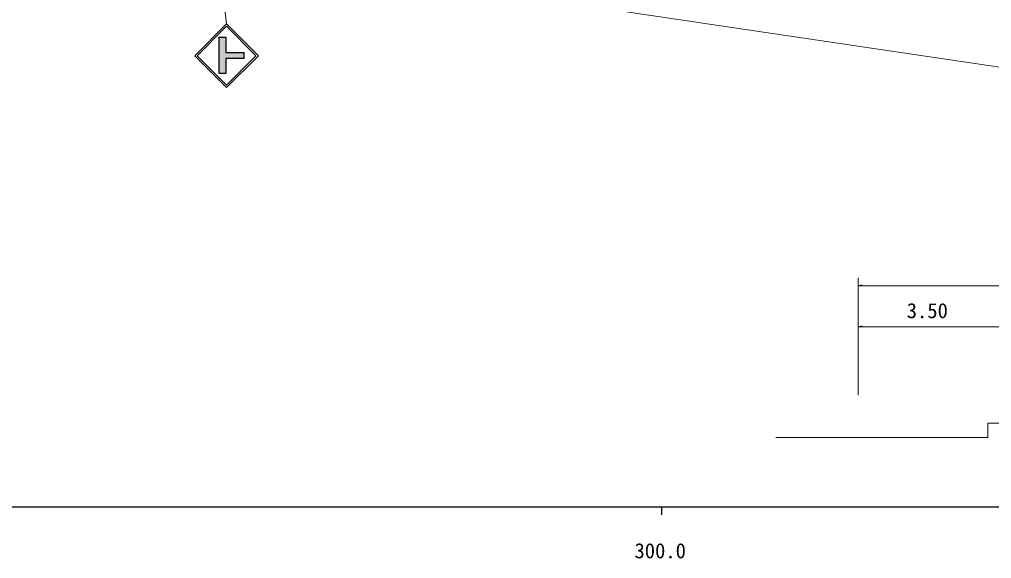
# Model space of a CAD drawing. Units: millimetres, scale not verified, with parts at other scales. Extents: x 40000 to 680000, y 20000 to 380000.
# Drawn here: x 290187 to 408001, y 198715 to 264030 of the extents above; entities that cross this region are included whole.
import ezdxf
from ezdxf.enums import TextEntityAlignment as Align

# ---------------------------------------------------------------- set-up
doc = ezdxf.new("R2010")
doc.units = ezdxf.units.MM
doc.header["$LTSCALE"] = 1000
for name, color, linetype, lineweight in [('M-BGD', 7, 'Continuous', 25), ('M-STR-HTXT', 7, 'Continuous', 13), ('M-STR-STRC', 7, 'Continuous', 25), ('M-TTL-BAND', 7, 'Continuous', 25)]:
    doc.layers.add(name, color=color, linetype=linetype, lineweight=lineweight)
doc.styles.add('ＭＳ ゴシック', font='')
doc.styles.get('ＭＳ ゴシック').set_extended_font_data('MS Gothic')

msp = doc.modelspace()

# ---------------------------------------------------------------- hatches: boundary and pattern name
at = {"layer": 'M-STR-STRC'}
msp.add_hatch(color=256, dxfattribs=at).paths.add_polyline_path([(314385, 261881), (314385, 257462), (315216, 257462), (315216, 259304), (317402, 259304), (317402, 260024), (315184, 260024), (315184, 261881)])

# ---------------------------------------------------------------- linework, layer by layer
at = {"layer": 'M-BGD', "lineweight": 13}
for p, q in [((391837, 218518), (391837, 232737)), ((391837, 231737), (392337, 231862)), ((391837, 231737), (446837, 231737)), ((391837, 226785), (392337, 226910)), ((391837, 226785), (409337, 226785)), ((407561, 213390), (407561, 215121)), ((407561, 215121), (409337, 215121)), ((391837, 213390), (381837, 213390)), ((391837, 213390), (407561, 213390))]:
    msp.add_line(p, q, dxfattribs=at)
at = {"layer": 'M-STR-HTXT'}
msp.add_line((313428, 272455), (425146, 255832), dxfattribs=at)
at = {"layer": 'M-STR-STRC', "lineweight": 13}
msp.add_line((315287, 263500), (310555, 305697), dxfattribs=at)
at = {"layer": 'M-STR-STRC'}
for p, q in [((311426, 259639), (315287, 263500)), ((311723, 259639), (315287, 263203)), ((315287, 263500), (319148, 259639)), ((315287, 263203), (318851, 259639)), ((314385, 261881), (315184, 261881)), ((314385, 257462), (314385, 261881)), ((315184, 261881), (315184, 260024)), ((315287, 255778), (311426, 259639)), ((315287, 256075), (311723, 259639)), ((315184, 260024), (317402, 260024)), ((317402, 259304), (315216, 259304)), ((315216, 259304), (315216, 257462)), ((319148, 259639), (315287, 255778)), ((318851, 259639), (315287, 256075)), ((317402, 259304), (317402, 260024)), ((315216, 257462), (314385, 257462))]:
    msp.add_line(p, q, dxfattribs=at)
at = {"layer": 'M-TTL-BAND'}
for p, q in [((40000, 205000), (579000, 205000)), ((368000, 205000), (368000, 204000))]:
    msp.add_line(p, q, dxfattribs=at)

# ---------------------------------------------------------------- texts
at = {"layer": 'M-BGD', "style": 'ＭＳ ゴシック'}
msp.add_text('3.50', height=1833, dxfattribs=at).set_placement((400212, 227285), align=Align.BOTTOM_CENTER)
at = {"layer": 'M-TTL-BAND', "style": 'ＭＳ ゴシック'}
msp.add_text('300.0', height=1833, dxfattribs=at).set_placement((367844, 198195), align=Align.BOTTOM_CENTER)

doc.saveas('drawing.dxf')
